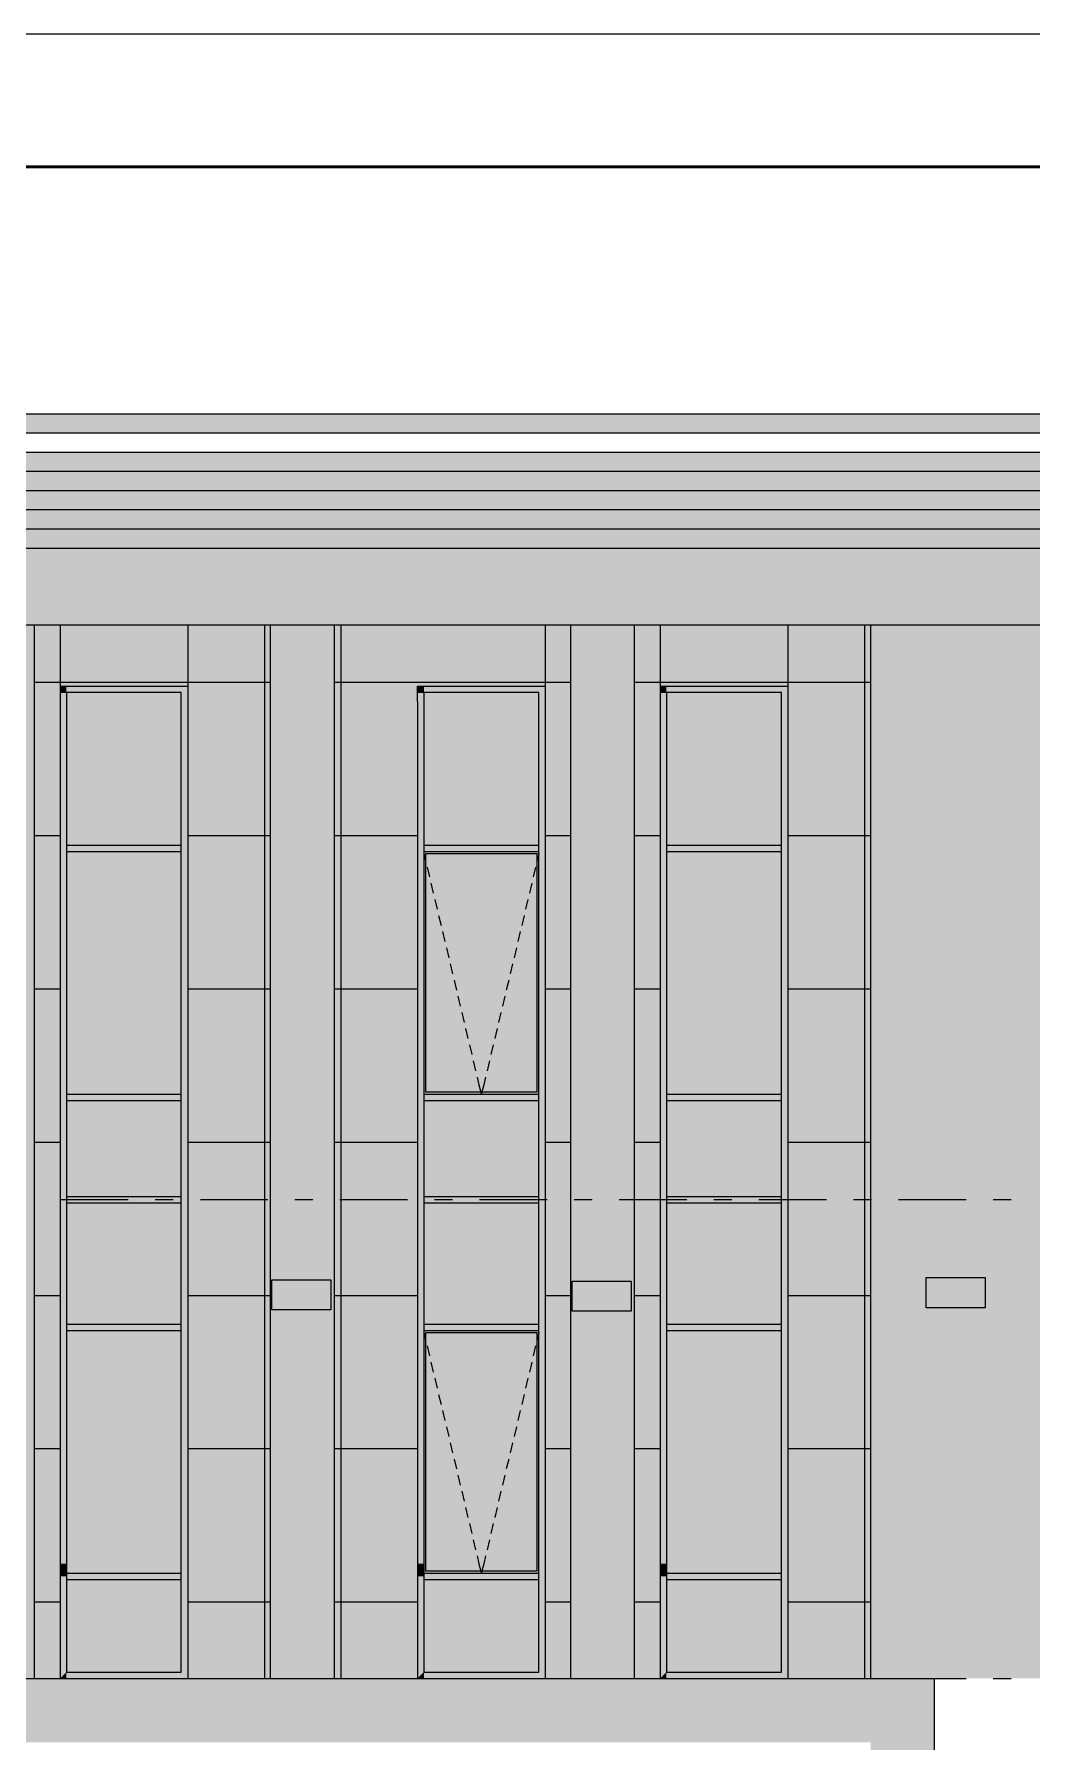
# Model space of a CAD drawing. Header units: millimetres. Extents: x 1499747 to 4230374, y -28481 to 441852.
# Drawn here: x 4120960 to 4128775, y 399932 to 413304 of the extents above; entities that cross this region are included whole.
import ezdxf
from ezdxf.enums import TextEntityAlignment as Align

# ---------------------------------------------------------------- set-up
doc = ezdxf.new("R2010")
doc.units = ezdxf.units.MM
doc.header["$MEASUREMENT"] = 0
doc.layers.add('Чертеж и Рисунок', color=7, linetype='Continuous')
doc.styles.add('СПДС', font='isocpeur.ttf', dxfattribs={"width": 0.9})

# ---------------------------------------------------------------- blocks, each defined once
blk = doc.blocks.new('*U32')
at = {"lineweight": 0}
blk.add_lwpolyline([(-415, -5), (5, -5), (5, 292), (-415, 292)], close=True, dxfattribs=at)
at = {"color": 0, "linetype": 'Continuous', "lineweight": 50}
blk.add_lwpolyline([(-395, 287), (0, 287), (0, 0), (-395, 0)], close=True, dxfattribs=at)
at = {"style": 'СПДС'}
for tag, p in [('ШИФР_ПРОЕКТА_ЛИСТ2', (-65, 7.5)), ('ЛИСТ_второй', (-5, 5))]:
    blk.add_attdef(tag, text='', height=2.5, dxfattribs=at).set_placement(p, align=Align.MIDDLE_CENTER)

msp = doc.modelspace()

# ---------------------------------------------------------------- hatches: boundary and pattern name
at = {"layer": 'Чертеж и Рисунок', "linetype": 'Continuous', "lineweight": 0, "true_color": 0x2e2e2e}
for points in [[(4103762.66783, 410328.3873), (4103762.66783, 410178.38707), (4136236.34744, 410178.38707), (4136855.44839, 410328.3873)], [(4103762.66783, 410028.38684), (4103762.66783, 409878.38661), (4134998.14555, 409878.38661), (4135562.74641, 410015.17682), (4135617.24649, 410028.38684)], [(4103762.66783, 409578.38616), (4133759.94366, 409578.38616), (4134379.0446, 409728.38638), (4103762.66783, 409728.38638)], [(4103762.66783, 409428.38593), (4103762.66783, 409278.3857), (4103762.74783, 409278.3857), (4132463.94168, 409278.3857), (4132521.74176, 409278.3857), (4133140.84271, 409428.38593)], [(4103762.74783, 409278.3857), (4103762.74783, 408678.46478), (4132462.74167, 408678.46478), (4132462.74167, 409264.08568), (4132463.94168, 409264.37568), (4132463.94168, 409278.3857)], [(4121212.72449, 408198.45405), (4121163.32441, 408198.45405), (4121163.32441, 408148.45397), (4121212.72449, 408148.45397)], [(4121163.32441, 407218.46255), (4121212.72449, 407218.46255), (4121212.72449, 408148.45397), (4121163.32441, 408148.45397)], [(4121212.72449, 408198.45405), (4121212.72449, 408148.45397), (4122112.72586, 408148.45397), (4122162.72594, 408198.45405)], [(4122162.72594, 407218.46255), (4122162.72594, 408198.45405), (4122112.72586, 408148.45397), (4122112.72586, 407218.46255)], [(4123963.42869, 408198.45405), (4123963.42869, 408148.45397), (4124012.82877, 408148.45397), (4124012.82877, 408198.45405)], [(4124012.82877, 408148.45397), (4123963.42869, 408148.45397), (4123963.42869, 407218.46255), (4124012.82877, 407218.46255)], [(4124012.82877, 408198.45405), (4124012.82877, 408148.45397), (4124912.83014, 408148.45397), (4124962.83022, 408198.45405)], [(4124962.83022, 407218.46255), (4124962.83022, 408198.45405), (4124912.83014, 408148.45397), (4124912.83014, 407218.46255)], [(4125912.43167, 408198.45405), (4125863.03159, 408198.45405), (4125863.03159, 408148.45397), (4125912.43167, 408148.45397)], [(4125863.03159, 407218.46255), (4125912.43167, 407218.46255), (4125912.43167, 408148.45397), (4125863.03159, 408148.45397)], [(4125912.43167, 408198.45405), (4125912.43167, 408148.45397), (4126812.43304, 408148.45397), (4126862.43312, 408198.45405)], [(4126862.43312, 407218.46255), (4126862.43312, 408198.45405), (4126812.43304, 408148.45397), (4126812.43304, 407218.46255)], [(4121163.32441, 406928.46211), (4121212.72449, 406928.46211), (4121212.72449, 407218.46255), (4121163.32441, 407218.46255)], [(4122162.72594, 406928.46211), (4122162.72594, 407218.46255), (4122112.72586, 407218.46255), (4122112.72586, 406928.46211)], [(4124012.82877, 407218.46255), (4123963.42869, 407218.46255), (4123963.42869, 406928.46211), (4124012.82877, 406928.46211)], [(4124962.83022, 406928.46211), (4124962.83022, 407218.46255), (4124912.83014, 407218.46255), (4124912.83014, 406928.46211)], [(4125863.03159, 406928.46211), (4125912.43167, 406928.46211), (4125912.43167, 407218.46255), (4125863.03159, 407218.46255)], [(4126862.43312, 406928.46211), (4126862.43312, 407218.46255), (4126812.43304, 407218.46255), (4126812.43304, 406928.46211)], [(4121163.32441, 406498.33145), (4121212.72449, 406498.33145), (4121212.72449, 406928.46211), (4121163.32441, 406928.46211)], [(4122112.72586, 406903.46207), (4122112.72586, 406953.46214), (4121212.72449, 406953.46214), (4121212.72449, 406903.46207)], [(4122162.72594, 404978.45913), (4122162.72594, 406928.46211), (4122112.72586, 406928.46211), (4122112.72586, 404978.45913)], [(4124012.82877, 406928.46211), (4123963.42869, 406928.46211), (4123963.42869, 406498.33145), (4124012.82877, 406498.33145)], [(4124912.83014, 406903.46207), (4124912.83014, 406953.46214), (4124012.82877, 406953.46214), (4124012.82877, 406903.46207)], [(4124962.83022, 404978.45913), (4124962.83022, 406928.46211), (4124912.83014, 406928.46211), (4124912.83014, 404978.45913)], [(4125863.03159, 406498.33145), (4125912.43167, 406498.33145), (4125912.43167, 406928.46211), (4125863.03159, 406928.46211)], [(4126812.43304, 406903.46207), (4126812.43304, 406953.46214), (4125912.43167, 406953.46214), (4125912.43167, 406903.46207)], [(4126862.43312, 404978.45913), (4126862.43312, 406928.46211), (4126812.43304, 406928.46211), (4126812.43304, 404978.45913)], [(4121163.32441, 404978.45913), (4121212.72449, 404978.45913), (4121212.72449, 406498.33145), (4121163.32441, 406498.33145)], [(4124012.82877, 406498.33145), (4123963.42869, 406498.33145), (4123963.42869, 404978.45913), (4124012.82877, 404978.45913)], [(4125863.03159, 404978.45913), (4125912.43167, 404978.45913), (4125912.43167, 406498.33145), (4125863.03159, 406498.33145)], [(4121163.32441, 404628.45859), (4121212.72449, 404628.45859), (4121212.72449, 404978.45913), (4121163.32441, 404978.45913)], [(4122112.72586, 404953.45909), (4122112.72586, 405003.45917), (4121212.72449, 405003.45917), (4121212.72449, 404953.45909)], [(4122162.72594, 404628.45859), (4122162.72594, 404978.45913), (4122112.72586, 404978.45913), (4122112.72586, 404628.45859)], [(4124012.82877, 404978.45913), (4123963.42869, 404978.45913), (4123963.42869, 404628.45859), (4124012.82877, 404628.45859)], [(4124912.83014, 404953.45909), (4124912.83014, 405003.45917), (4124012.82877, 405003.45917), (4124012.82877, 404953.45909)], [(4124962.83022, 404628.45859), (4124962.83022, 404978.45913), (4124912.83014, 404978.45913), (4124912.83014, 404628.45859)], [(4125863.03159, 404628.45859), (4125912.43167, 404628.45859), (4125912.43167, 404978.45913), (4125863.03159, 404978.45913)], [(4126812.43304, 404953.45909), (4126812.43304, 405003.45917), (4125912.43167, 405003.45917), (4125912.43167, 404953.45909)], [(4126862.43312, 404628.45859), (4126862.43312, 404978.45913), (4126812.43304, 404978.45913), (4126812.43304, 404628.45859)], [(4121163.32441, 404178.45791), (4121212.72449, 404178.45791), (4121212.72449, 404628.45859), (4121163.32441, 404628.45859)], [(4122162.72594, 404178.45791), (4122162.72594, 404628.45859), (4122112.72586, 404628.45859), (4122112.72586, 404178.45791)], [(4124012.82877, 404628.45859), (4123963.42869, 404628.45859), (4123963.42869, 404178.45791), (4124012.82877, 404178.45791)], [(4124962.83022, 404178.45791), (4124962.83022, 404628.45859), (4124912.83014, 404628.45859), (4124912.83014, 404178.45791)], [(4125863.03159, 404178.45791), (4125912.43167, 404178.45791), (4125912.43167, 404628.45859), (4125863.03159, 404628.45859)], [(4126862.43312, 404178.45791), (4126862.43312, 404628.45859), (4126812.43304, 404628.45859), (4126812.43304, 404178.45791)], [(4121163.32441, 403178.45638), (4121212.72449, 403178.45638), (4121212.72449, 404178.45791), (4121163.32441, 404178.45791)], [(4122112.72586, 404153.45787), (4122112.72586, 404203.45794), (4121212.72449, 404203.45794), (4121212.72449, 404153.45787)], [(4122162.72594, 403178.45638), (4122162.72594, 404178.45791), (4122112.72586, 404178.45791), (4122112.72586, 403178.45638)], [(4124012.82877, 404178.45791), (4123963.42869, 404178.45791), (4123963.42869, 403178.45638), (4124012.82877, 403178.45638)], [(4124912.83014, 404153.45787), (4124912.83014, 404203.45794), (4124012.82877, 404203.45794), (4124012.82877, 404153.45787)], [(4124962.83022, 403178.45638), (4124962.83022, 404178.45791), (4124912.83014, 404178.45791), (4124912.83014, 403178.45638)], [(4125863.03159, 403178.45638), (4125912.43167, 403178.45638), (4125912.43167, 404178.45791), (4125863.03159, 404178.45791)], [(4126812.43304, 404153.45787), (4126812.43304, 404203.45794), (4125912.43167, 404203.45794), (4125912.43167, 404153.45787)], [(4126862.43312, 403178.45638), (4126862.43312, 404178.45791), (4126812.43304, 404178.45791), (4126812.43304, 403178.45638)], [(4121163.32441, 402728.45569), (4121212.72449, 402728.45569), (4121212.72449, 403178.45638), (4121163.32441, 403178.45638)], [(4122112.72586, 403153.45634), (4122112.72586, 403203.45642), (4121212.72449, 403203.45642), (4121212.72449, 403153.45634)], [(4122162.72594, 402038.41464), (4122162.72594, 403178.45638), (4122112.72586, 403178.45638), (4122112.72586, 402038.41464)], [(4124012.82877, 403178.45638), (4123963.42869, 403178.45638), (4123963.42869, 402728.45569), (4124012.82877, 402728.45569)], [(4124912.83014, 403153.45634), (4124912.83014, 403203.45642), (4124012.82877, 403203.45642), (4124012.82877, 403153.45634)], [(4124962.83022, 402038.41464), (4124962.83022, 403178.45638), (4124912.83014, 403178.45638), (4124912.83014, 402038.41464)], [(4125863.03159, 402728.45569), (4125912.43167, 402728.45569), (4125912.43167, 403178.45638), (4125863.03159, 403178.45638)], [(4126812.43304, 403153.45634), (4126812.43304, 403203.45642), (4125912.43167, 403203.45642), (4125912.43167, 403153.45634)], [(4126862.43312, 402038.41464), (4126862.43312, 403178.45638), (4126812.43304, 403178.45638), (4126812.43304, 402038.41464)], [(4121163.32441, 402038.41464), (4121212.72449, 402038.41464), (4121212.72449, 402728.45569), (4121163.32441, 402728.45569)], [(4124012.82877, 402728.45569), (4123963.42869, 402728.45569), (4123963.42869, 402038.41464), (4124012.82877, 402038.41464)], [(4125863.03159, 402038.41464), (4125912.43167, 402038.41464), (4125912.43167, 402728.45569), (4125863.03159, 402728.45569)], [(4121163.32441, 401328.41355), (4121212.72449, 401328.41355), (4121212.72449, 402038.41464), (4121163.32441, 402038.41464)], [(4122162.72594, 401228.4134), (4122162.72594, 402038.41464), (4122112.72586, 402038.41464), (4122112.72586, 401228.4134)], [(4124012.82877, 402038.41464), (4123963.42869, 402038.41464), (4123963.42869, 401328.41355), (4124012.82877, 401328.41355)], [(4124962.83022, 401228.4134), (4124962.83022, 402038.41464), (4124912.83014, 402038.41464), (4124912.83014, 401228.4134)], [(4125863.03159, 401328.41355), (4125912.43167, 401328.41355), (4125912.43167, 402038.41464), (4125863.03159, 402038.41464)], [(4126862.43312, 401228.4134), (4126862.43312, 402038.41464), (4126812.43304, 402038.41464), (4126812.43304, 401228.4134)], [(4121163.32441, 401228.4134), (4121212.72449, 401228.4134), (4121212.72449, 401328.41355), (4121163.32441, 401328.41355)], [(4124012.82877, 401328.41355), (4123963.42869, 401328.41355), (4123963.42869, 401228.4134), (4124012.82877, 401228.4134)], [(4125863.03159, 401228.4134), (4125912.43167, 401228.4134), (4125912.43167, 401328.41355), (4125863.03159, 401328.41355)], [(4121163.32441, 400429.01218), (4121212.72449, 400478.41225), (4121212.72449, 401228.4134), (4121163.32441, 401228.4134)], [(4122112.72586, 401203.41336), (4122112.72586, 401253.41344), (4121212.72449, 401253.41344), (4121212.72449, 401203.41336)], [(4122162.72594, 401228.4134), (4122112.72586, 401228.4134), (4122112.72586, 400478.41225), (4122162.72594, 400428.41218)], [(4123963.42869, 400429.01218), (4124012.82877, 400478.41225), (4124012.82877, 401228.4134), (4123963.42869, 401228.4134)], [(4124912.83014, 401203.41336), (4124912.83014, 401253.41344), (4124012.82877, 401253.41344), (4124012.82877, 401203.41336)], [(4124962.83022, 401228.4134), (4124912.83014, 401228.4134), (4124912.83014, 400478.41225), (4124962.83022, 400428.41218)], [(4125863.03159, 401228.4134), (4125863.03159, 400429.01218), (4125912.43167, 400478.41225), (4125912.43167, 401228.4134)], [(4126812.43304, 401203.41336), (4126812.43304, 401253.41344), (4125912.43167, 401253.41344), (4125912.43167, 401203.41336)], [(4126862.43312, 401228.4134), (4126812.43304, 401228.4134), (4126812.43304, 400478.41225), (4126862.43312, 400428.41218)], [(4121163.32441, 400429.01218), (4121163.32441, 400428.41218), (4121212.72449, 400428.41218), (4121212.72449, 400478.41225)], [(4121212.72449, 400428.41218), (4122162.72594, 400428.41218), (4122112.72586, 400478.41225), (4121212.72449, 400478.41225)], [(4123963.42869, 400429.01218), (4123963.42869, 400428.41218), (4124012.82877, 400428.41218), (4124012.82877, 400478.41225)], [(4124012.82877, 400428.41218), (4124962.83022, 400428.41218), (4124912.83014, 400478.41225), (4124012.82877, 400478.41225)], [(4125863.03159, 400429.01218), (4125863.03159, 400428.41218), (4125912.43167, 400428.41218), (4125912.43167, 400478.41225)], [(4125912.43167, 400428.41218), (4126862.43312, 400428.41218), (4126812.43304, 400478.41225), (4125912.43167, 400478.41225)]]:
    msp.add_hatch(color=250, dxfattribs=at).paths.add_polyline_path(points)
at = {"layer": 'Чертеж и Рисунок', "linetype": 'Continuous', "lineweight": 0, "true_color": 0x606060}
for points in [[(4104112.74836, 409728.38638), (4133962.74397, 409728.38638), (4133962.74397, 409878.38661), (4104112.74836, 409878.38661)], [(4104112.74836, 409578.38616), (4104112.74836, 409428.38593), (4133140.84271, 409428.38593), (4133759.94366, 409578.38616)], [(4122162.72594, 404018.45766), (4122162.72594, 402778.45577), (4122163.32594, 402778.45577), (4122163.32594, 404018.45766)], [(4124962.83022, 402778.45577), (4124963.43022, 402778.45577), (4124963.43022, 403778.45729), (4124962.83022, 403778.45729), (4124962.83022, 403178.45638)], [(4126862.43312, 403778.45729), (4126862.43312, 403178.45638), (4126862.43312, 402778.45577), (4126863.03312, 402778.45577), (4126863.03312, 403778.45729)]]:
    msp.add_hatch(color=251, dxfattribs=at).paths.add_polyline_path(points)
at = {"layer": 'Чертеж и Рисунок', "linetype": 'Continuous', "lineweight": 0, "true_color": 0xffffff}
for points in [[(4120463.72334, 408678.46478), (4120463.72334, 400428.41218), (4120963.72411, 400428.41218), (4120963.72411, 408678.46478)], [(4120963.72411, 400428.41218), (4121163.32441, 400428.41218), (4121163.32441, 408198.45405), (4122163.32594, 408198.45405), (4122163.32594, 400428.41218), (4122812.42693, 400428.41218), (4122812.42693, 408678.46478), (4120963.72411, 408678.46478)], [(4123312.4277, 408678.46478), (4122812.42693, 408678.46478), (4122812.42693, 400428.41218), (4123312.4277, 400428.41218)], [(4123312.4277, 408678.46478), (4123312.4277, 400428.41218), (4123963.42869, 400428.41218), (4123963.42869, 408198.45405), (4124963.43022, 408198.45405), (4124963.43022, 400428.41218), (4125162.73052, 400428.41218), (4125162.73052, 408678.46478)], [(4125662.73129, 408678.46478), (4125162.73052, 408678.46478), (4125162.73052, 400428.41218), (4125662.73129, 400428.41218)], [(4125662.73129, 400428.41218), (4125863.03159, 400428.41218), (4125863.03159, 408198.45405), (4126863.03312, 408198.45405), (4126863.03312, 400428.41218), (4127512.73411, 400428.41218), (4127512.73411, 408678.46478), (4125662.73129, 408678.46478)], [(4129012.7364, 400428.41218), (4129012.7364, 408678.46478), (4127512.73411, 408678.46478), (4127512.73411, 400428.41218)], [(4127947.43478, 403331.55661), (4128409.33548, 403331.55661), (4128409.33548, 403567.27697), (4127947.43478, 403567.27697)], [(4122822.02695, 403315.33659), (4123283.92765, 403315.33659), (4123283.92765, 403551.05695), (4122822.02695, 403551.05695)], [(4125173.73054, 403303.75657), (4125635.63124, 403303.75657), (4125635.63124, 403539.46693), (4125173.73054, 403539.46693)]]:
    msp.add_hatch(color=7, dxfattribs=at).paths.add_polyline_path(points)
at = {"layer": 'Чертеж и Рисунок', "linetype": 'Continuous', "lineweight": 0, "true_color": 0x84adf9}
for points in [[(4122112.72586, 408148.45397), (4121212.72449, 408148.45397), (4121212.72449, 406953.46214), (4122112.72586, 406953.46214), (4122112.72586, 407218.46255)], [(4124012.82877, 406953.46214), (4124912.83014, 406953.46214), (4124912.83014, 407218.46255), (4124912.83014, 408148.45397), (4124012.82877, 408148.45397)], [(4126812.43304, 408148.45397), (4125912.43167, 408148.45397), (4125912.43167, 406953.46214), (4126812.43304, 406953.46214), (4126812.43304, 407218.46255)], [(4122112.72586, 406903.46207), (4121212.72449, 406903.46207), (4121212.72449, 405003.45917), (4122112.72586, 405003.45917)], [(4126812.43304, 406903.46207), (4125912.43167, 406903.46207), (4125912.43167, 405003.45917), (4126812.43304, 405003.45917)], [(4124027.82879, 405018.45919), (4124897.83012, 405018.45919), (4124897.83012, 406888.46205), (4124027.82879, 406888.46205)], [(4121212.72449, 404953.45909), (4121212.72449, 404628.45859), (4122112.72586, 404628.45859), (4122112.72586, 404953.45909)], [(4124912.83014, 404953.45909), (4124012.82877, 404953.45909), (4124012.82877, 404638.45861), (4124012.82877, 404628.45859), (4124912.83014, 404628.45859)], [(4125912.43167, 404953.45909), (4125912.43167, 404628.45859), (4126812.43304, 404628.45859), (4126812.43304, 404953.45909)], [(4122112.72586, 404628.45859), (4121212.72449, 404628.45859), (4121212.72449, 404203.45794), (4122112.72586, 404203.45794)], [(4124012.82877, 404618.45858), (4124012.82877, 404203.45794), (4124912.83014, 404203.45794), (4124912.83014, 404628.45859), (4124012.82877, 404628.45859)], [(4126812.43304, 404628.45859), (4125912.43167, 404628.45859), (4125912.43167, 404203.45794), (4126812.43304, 404203.45794)], [(4122112.72586, 404153.45787), (4121212.72449, 404153.45787), (4121212.72449, 403203.45642), (4122112.72586, 403203.45642)], [(4124012.82877, 404153.45787), (4124012.82877, 403203.45642), (4124912.83014, 403203.45642), (4124912.83014, 404153.45787)], [(4126812.43304, 404153.45787), (4125912.43167, 404153.45787), (4125912.43167, 403203.45642), (4126812.43304, 403203.45642)], [(4122112.72586, 403153.45634), (4121212.72449, 403153.45634), (4121212.72449, 401253.41344), (4122112.72586, 401253.41344), (4122112.72586, 402038.41464)], [(4124027.82879, 401268.41346), (4124897.83012, 401268.41346), (4124897.83012, 403138.45632), (4124027.82879, 403138.45632)], [(4126812.43304, 403153.45634), (4125912.43167, 403153.45634), (4125912.43167, 401253.41344), (4126812.43304, 401253.41344), (4126812.43304, 402038.41464)], [(4121212.72449, 401203.41336), (4121212.72449, 400478.41225), (4122112.72586, 400478.41225), (4122112.72586, 401203.41336)], [(4124012.82877, 401203.41336), (4124012.82877, 400478.41225), (4124912.83014, 400478.41225), (4124912.83014, 401203.41336)], [(4125912.43167, 400478.41225), (4126812.43304, 400478.41225), (4126812.43304, 401203.41336), (4125912.43167, 401203.41336)]]:
    msp.add_hatch(color=161, dxfattribs=at).paths.add_polyline_path(points)
at = {"layer": 'Чертеж и Рисунок', "linetype": 'Continuous', "lineweight": 0, "true_color": 0xf7fdff}
for points in [[(4124027.82879, 406888.46205), (4124012.82877, 406903.46207), (4124012.82877, 405003.45917), (4124027.82879, 405018.45919)], [(4124912.83014, 406903.46207), (4124012.82877, 406903.46207), (4124027.82879, 406888.46205), (4124897.83012, 406888.46205)], [(4124897.83012, 405018.45919), (4124912.83014, 405003.45917), (4124912.83014, 406903.46207), (4124897.83012, 406888.46205)], [(4124012.82877, 405003.45917), (4124912.83014, 405003.45917), (4124897.83012, 405018.45919), (4124027.82879, 405018.45919)], [(4124027.82879, 403138.45632), (4124012.82877, 403153.45634), (4124012.82877, 401253.41344), (4124027.82879, 401268.41346)], [(4124012.82877, 403153.45634), (4124027.82879, 403138.45632), (4124897.83012, 403138.45632), (4124912.83014, 403153.45634)], [(4124897.83012, 403138.45632), (4124897.83012, 401268.41346), (4124912.83014, 401253.41344), (4124912.83014, 402038.41464), (4124912.83014, 403153.45634)], [(4124012.82877, 401253.41344), (4124912.83014, 401253.41344), (4124897.83012, 401268.41346), (4124027.82879, 401268.41346)]]:
    msp.add_hatch(color=7, dxfattribs=at).paths.add_polyline_path(points)
at = {"layer": 'Чертеж и Рисунок', "linetype": 'Continuous', "lineweight": 0, "true_color": 0x7f7f7f}
for points in [[(4122162.72594, 404178.45791), (4122162.72594, 404018.45766), (4122163.32594, 404018.45766), (4122163.32594, 404178.45791)], [(4124963.43022, 404178.45791), (4124962.83022, 404178.45791), (4124962.83022, 404018.45766), (4124963.43022, 404018.45766)], [(4126862.43312, 404178.45791), (4126862.43312, 404018.45766), (4126863.03312, 404018.45766), (4126863.03312, 404178.45791)], [(4124963.43022, 404018.45766), (4124962.83022, 404018.45766), (4124962.83022, 403778.45729), (4124963.43022, 403778.45729)], [(4126863.03312, 404018.45766), (4126862.43312, 404018.45766), (4126862.43312, 403778.45729), (4126863.03312, 403778.45729)]]:
    msp.add_hatch(color=8, dxfattribs=at).paths.add_polyline_path(points)
at = {"layer": 'Чертеж и Рисунок', "linetype": 'Continuous', "lineweight": 0, "true_color": 0xbc9a89}
for points in [[(4104262.66859, 399928.41141), (4127512.73411, 399928.41141), (4127512.73411, 400428.41218), (4104262.66859, 400428.41218)], [(4128012.73488, 373528.37108), (4128012.73488, 400428.41218), (4127512.73411, 400428.41218), (4127512.73411, 373528.37108)]]:
    msp.add_hatch(color=33, dxfattribs=at).paths.add_polyline_path(points)

# ---------------------------------------------------------------- linework, layer by layer
at = {"layer": 'Чертеж и Рисунок', "color": 7, "linetype": 'Continuous', "lineweight": 5}
for points in [[(4136855.44839, 410328.3873), (4103762.66783, 410328.3873)], [(4136236.34744, 410178.38707), (4103762.66783, 410178.38707)], [(4135617.24649, 410028.38684), (4103762.66783, 410028.38684)], [(4134998.14555, 409878.38661), (4103762.66783, 409878.38661)], [(4134379.0446, 409728.38638), (4103762.66783, 409728.38638)], [(4133759.94366, 409578.38616), (4103762.66783, 409578.38616)], [(4133140.84271, 409428.38593), (4103762.66783, 409428.38593)], [(4103762.74783, 409278.3857), (4132463.94168, 409278.3857)], [(4103762.74783, 408678.46478), (4132462.74167, 408678.46478)], [(4120963.62411, 400428.41218), (4120963.62411, 408678.46478)], [(4122812.42693, 400428.41218), (4122812.42693, 408678.46478)], [(4123312.4277, 400428.41218), (4123312.4277, 408678.46478)], [(4125162.73052, 400428.41218), (4125162.73052, 408678.46478)], [(4125662.73129, 400428.41218), (4125662.73129, 408678.46478)], [(4127512.73411, 400428.41218), (4127512.73411, 408678.46478)], [(4121163.32441, 408198.45405), (4122163.32594, 408198.45405)], [(4121212.72449, 408148.45397), (4121163.32441, 408148.45397)], [(4122112.72586, 408148.45397), (4121212.72449, 408148.45397)], [(4121212.72449, 408148.45397), (4121212.72449, 407218.46255)], [(4122112.72586, 407218.46255), (4122112.72586, 408148.45397)], [(4122163.32594, 408198.45405), (4122163.32594, 400428.41218)], [(4123963.42869, 408077.43386), (4123963.42869, 408198.45405)], [(4123963.42869, 408198.45405), (4124963.43022, 408198.45405)], [(4124012.82877, 408148.45397), (4123963.42869, 408148.45397)], [(4124912.83014, 408148.45397), (4124012.82877, 408148.45397)], [(4124012.82877, 408148.45397), (4124012.82877, 407218.46255)], [(4124912.83014, 407218.46255), (4124912.83014, 408148.45397)], [(4124963.43022, 408198.45405), (4124963.43022, 400428.41218)], [(4125863.03159, 408198.45405), (4126863.03312, 408198.45405)], [(4125912.43167, 408148.45397), (4125863.03159, 408148.45397)], [(4126812.43304, 408148.45397), (4125912.43167, 408148.45397)], [(4125912.43167, 408148.45397), (4125912.43167, 407218.46255)], [(4126812.43304, 407218.46255), (4126812.43304, 408148.45397)], [(4126863.03312, 408198.45405), (4126863.03312, 400428.41218)], [(4121212.72449, 407218.46255), (4121212.72449, 406928.46211)], [(4122112.72586, 406953.46214), (4122112.72586, 407218.46255)], [(4124012.82877, 407218.46255), (4124012.82877, 406928.46211)], [(4124912.83014, 406953.46214), (4124912.83014, 407218.46255)], [(4125912.43167, 407218.46255), (4125912.43167, 406928.46211)], [(4126812.43304, 406953.46214), (4126812.43304, 407218.46255)], [(4121212.72449, 406953.46214), (4122112.72586, 406953.46214)], [(4121212.72449, 406928.46211), (4121212.72449, 406498.33145)], [(4121212.72449, 406903.46207), (4122112.72586, 406903.46207)], [(4122112.72586, 406928.46211), (4122112.72586, 406953.46214)], [(4122112.72586, 406903.46207), (4122112.72586, 406928.46211)], [(4122112.72586, 405003.45917), (4122112.72586, 406903.46207)], [(4124012.82877, 406953.46214), (4124912.83014, 406953.46214)], [(4124012.82877, 406928.46211), (4124012.82877, 406498.33145)], [(4124012.82877, 406903.46207), (4124912.83014, 406903.46207)], [(4124912.83014, 406928.46211), (4124912.83014, 406953.46214)], [(4124912.83014, 406903.46207), (4124912.83014, 406928.46211)], [(4124912.83014, 405003.45917), (4124912.83014, 406903.46207)], [(4125912.43167, 406953.46214), (4126812.43304, 406953.46214)], [(4125912.43167, 406928.46211), (4125912.43167, 406498.33145)], [(4125912.43167, 406903.46207), (4126812.43304, 406903.46207)], [(4126812.43304, 406928.46211), (4126812.43304, 406953.46214)], [(4126812.43304, 406903.46207), (4126812.43304, 406928.46211)], [(4126812.43304, 405003.45917), (4126812.43304, 406903.46207)], [(4124027.82879, 406888.46205), (4124897.83012, 406888.46205)], [(4124027.82879, 405018.45919), (4124027.82879, 406888.46205)], [(4124897.83012, 406888.46205), (4124897.83012, 405018.45919)], [(4121212.72449, 406498.33145), (4121212.72449, 404978.45913)], [(4124012.82877, 406498.33145), (4124012.82877, 404978.45913)], [(4125912.43167, 406498.33145), (4125912.43167, 404978.45913)], [(4121212.72449, 405003.45917), (4122112.72586, 405003.45917)], [(4121212.72449, 404978.45913), (4121212.72449, 404628.45859)], [(4121212.72449, 404953.45909), (4122112.72586, 404953.45909)], [(4122112.72586, 404978.45913), (4122112.72586, 405003.45917)], [(4122112.72586, 404953.45909), (4122112.72586, 404978.45913)], [(4122112.72586, 404628.45859), (4122112.72586, 404953.45909)], [(4124012.82877, 405003.45917), (4124912.83014, 405003.45917)], [(4124012.82877, 404978.45913), (4124012.82877, 404628.45859)], [(4124012.82877, 404953.45909), (4124912.83014, 404953.45909)], [(4124897.83012, 405018.45919), (4124027.82879, 405018.45919)], [(4124912.83014, 404978.45913), (4124912.83014, 405003.45917)], [(4124912.83014, 404953.45909), (4124912.83014, 404978.45913)], [(4124912.83014, 404628.45859), (4124912.83014, 404953.45909)], [(4125912.43167, 405003.45917), (4126812.43304, 405003.45917)], [(4125912.43167, 404978.45913), (4125912.43167, 404628.45859)], [(4125912.43167, 404953.45909), (4126812.43304, 404953.45909)], [(4126812.43304, 404978.45913), (4126812.43304, 405003.45917)], [(4126812.43304, 404953.45909), (4126812.43304, 404978.45913)], [(4126812.43304, 404628.45859), (4126812.43304, 404953.45909)], [(4121212.72449, 404628.45859), (4121212.72449, 404178.45791)], [(4122112.72586, 404203.45794), (4122112.72586, 404628.45859)], [(4124012.82877, 404628.45859), (4124012.82877, 404178.45791)], [(4124912.83014, 404203.45794), (4124912.83014, 404628.45859)], [(4125912.43167, 404628.45859), (4125912.43167, 404178.45791)], [(4126812.43304, 404203.45794), (4126812.43304, 404628.45859)], [(4121212.72449, 404203.45794), (4122112.72586, 404203.45794)], [(4121212.72449, 404178.45791), (4121212.72449, 403178.45638)], [(4121212.72449, 404153.45787), (4122112.72586, 404153.45787)], [(4122112.72586, 404178.45791), (4122112.72586, 404203.45794)], [(4122112.72586, 404153.45787), (4122112.72586, 404178.45791)], [(4122112.72586, 403203.45642), (4122112.72586, 404153.45787)], [(4122162.72594, 404178.45791), (4122163.32594, 404178.45791)], [(4124012.82877, 404203.45794), (4124912.83014, 404203.45794)], [(4124012.82877, 404178.45791), (4124012.82877, 403178.45638)], [(4124012.82877, 404153.45787), (4124912.83014, 404153.45787)], [(4124912.83014, 404178.45791), (4124912.83014, 404203.45794)], [(4124912.83014, 404153.45787), (4124912.83014, 404178.45791)], [(4124912.83014, 403203.45642), (4124912.83014, 404153.45787)], [(4124962.83022, 404178.45791), (4124963.43022, 404178.45791)], [(4125912.43167, 404203.45794), (4126812.43304, 404203.45794)], [(4125912.43167, 404178.45791), (4125912.43167, 403178.45638)], [(4125912.43167, 404153.45787), (4126812.43304, 404153.45787)], [(4126812.43304, 404178.45791), (4126812.43304, 404203.45794)], [(4126812.43304, 404153.45787), (4126812.43304, 404178.45791)], [(4126812.43304, 403203.45642), (4126812.43304, 404153.45787)], [(4126862.43312, 404178.45791), (4126863.03312, 404178.45791)], [(4122162.72594, 404018.45766), (4122163.32594, 404018.45766)], [(4127947.43478, 403331.55661), (4127947.43478, 403567.27697)], [(4127947.43478, 403567.27697), (4128409.33548, 403567.27697)], [(4128409.33548, 403567.27697), (4128409.33548, 403331.55661)], [(4122822.02695, 403315.33659), (4122822.02695, 403551.05695)], [(4122822.02695, 403551.05695), (4123283.92765, 403551.05695)], [(4123283.92765, 403551.05695), (4123283.92765, 403315.33659)], [(4125173.73054, 403303.75657), (4125173.73054, 403539.46693)], [(4125173.73054, 403539.46693), (4125635.63124, 403539.46693)], [(4125635.63124, 403539.46693), (4125635.63124, 403303.75657)], [(4123283.92765, 403315.33659), (4122822.02695, 403315.33659)], [(4125635.63124, 403303.75657), (4125173.73054, 403303.75657)], [(4128409.33548, 403331.55661), (4127947.43478, 403331.55661)], [(4121212.72449, 403203.45642), (4122112.72586, 403203.45642)], [(4121212.72449, 403178.45638), (4121212.72449, 402728.45569)], [(4122112.72586, 403178.45638), (4122112.72586, 403203.45642)], [(4122112.72586, 403153.45634), (4122112.72586, 403178.45638)], [(4124012.82877, 403203.45642), (4124912.83014, 403203.45642)], [(4124012.82877, 403178.45638), (4124012.82877, 402728.45569)], [(4124912.83014, 403178.45638), (4124912.83014, 403203.45642)], [(4124912.83014, 403153.45634), (4124912.83014, 403178.45638)], [(4125912.43167, 403203.45642), (4126812.43304, 403203.45642)], [(4125912.43167, 403178.45638), (4125912.43167, 402728.45569)], [(4126812.43304, 403178.45638), (4126812.43304, 403203.45642)], [(4126812.43304, 403153.45634), (4126812.43304, 403178.45638)], [(4121212.72449, 403153.45634), (4122112.72586, 403153.45634)], [(4122112.72586, 402038.41464), (4122112.72586, 403153.45634)], [(4124012.82877, 403153.45634), (4124912.83014, 403153.45634)], [(4124027.82879, 403138.45632), (4124897.83012, 403138.45632)], [(4124027.82879, 401268.41346), (4124027.82879, 403138.45632)], [(4124897.83012, 403138.45632), (4124897.83012, 401268.41346)], [(4124912.83014, 402038.41464), (4124912.83014, 403153.45634)], [(4125912.43167, 403153.45634), (4126812.43304, 403153.45634)], [(4126812.43304, 402038.41464), (4126812.43304, 403153.45634)], [(4121212.72449, 402728.45569), (4121212.72449, 402038.41464)], [(4124012.82877, 402728.45569), (4124012.82877, 402038.41464)], [(4125912.43167, 402728.45569), (4125912.43167, 402038.41464)], [(4121212.72449, 402038.41464), (4121212.72449, 401328.41355)], [(4122112.72586, 401253.41344), (4122112.72586, 402038.41464)], [(4124012.82877, 402038.41464), (4124012.82877, 401328.41355)], [(4124912.83014, 401253.41344), (4124912.83014, 402038.41464)], [(4125912.43167, 402038.41464), (4125912.43167, 401328.41355)], [(4126812.43304, 401253.41344), (4126812.43304, 402038.41464)], [(4121212.72449, 401328.41355), (4121212.72449, 401228.4134)], [(4124012.82877, 401328.41355), (4124012.82877, 401228.4134)], [(4125912.43167, 401328.41355), (4125912.43167, 401228.4134)], [(4121212.72449, 401253.41344), (4122112.72586, 401253.41344)], [(4121212.72449, 401228.4134), (4121212.72449, 400478.41225)], [(4121212.72449, 401203.41336), (4122112.72586, 401203.41336)], [(4122112.72586, 401228.4134), (4122112.72586, 401253.41344)], [(4122112.72586, 400478.41225), (4122112.72586, 401228.4134)], [(4124012.82877, 401253.41344), (4124912.83014, 401253.41344)], [(4124012.82877, 401228.4134), (4124012.82877, 400478.41225)], [(4124012.82877, 401203.41336), (4124912.83014, 401203.41336)], [(4124897.83012, 401268.41346), (4124027.82879, 401268.41346)], [(4124912.83014, 401228.4134), (4124912.83014, 401253.41344)], [(4124912.83014, 400478.41225), (4124912.83014, 401228.4134)], [(4125912.43167, 401253.41344), (4126812.43304, 401253.41344)], [(4125912.43167, 401228.4134), (4125912.43167, 400478.41225)], [(4125912.43167, 401203.41336), (4126812.43304, 401203.41336)], [(4126812.43304, 401228.4134), (4126812.43304, 401253.41344)], [(4126812.43304, 401203.41336), (4126812.43304, 401228.4134)], [(4126812.43304, 400478.41225), (4126812.43304, 401203.41336)], [(4120463.62334, 400428.41218), (4120963.62411, 400428.41218)], [(4120963.62411, 400428.41218), (4122812.42693, 400428.41218)], [(4121212.72449, 400478.41225), (4122112.72586, 400478.41225)], [(4122812.42693, 400428.41218), (4123312.4277, 400428.41218)], [(4123312.4277, 400428.41218), (4125162.73052, 400428.41218)], [(4124012.82877, 400478.41225), (4124912.83014, 400478.41225)], [(4125162.73052, 400428.41218), (4125662.73129, 400428.41218)], [(4125662.73129, 400428.41218), (4127512.73411, 400428.41218)], [(4125912.43167, 400478.41225), (4126812.43304, 400478.41225)], [(4127512.73411, 400428.41218), (4128012.73488, 400428.41218)], [(4127512.73411, 400428.41218), (4128012.73488, 400428.41218)], [(4128012.73488, 373528.37108), (4128012.73488, 400428.41218)]]:
    msp.add_lwpolyline(points, dxfattribs=at)
at = {"layer": 'Чертеж и Рисунок', "color": 253, "linetype": 'Continuous', "lineweight": 5, "true_color": 0xaaaaaa}
for points in [[(4121163.32441, 408677.82478), (4121163.32441, 408198.45405)], [(4122162.72594, 408677.99478), (4122162.72594, 408198.47405)], [(4122763.32686, 408678.09478), (4122763.32686, 400428.41218)], [(4123363.42777, 408678.19478), (4123363.42777, 400428.41218)], [(4124962.83022, 408678.46478), (4124962.83022, 408198.47405)], [(4125863.03159, 408678.46478), (4125863.03159, 408198.45405)], [(4126862.43312, 408678.46478), (4126862.43312, 408198.47405)], [(4127463.03404, 408678.46478), (4127463.03404, 400428.41218)], [(4122812.42693, 408228.06409), (4120963.62411, 408228.08409)], [(4121163.32441, 408198.45405), (4121163.32441, 400428.41218)], [(4122162.72594, 408198.47405), (4122162.72594, 400428.41218)], [(4125162.73052, 408228.04409), (4123312.4277, 408228.06409)], [(4124962.83022, 408198.47405), (4124962.83022, 400428.41218)], [(4127512.73411, 408228.02409), (4125662.73129, 408228.04409)], [(4125863.03159, 408198.45405), (4125863.03159, 400428.41218)], [(4126862.43312, 408198.47405), (4126862.43312, 400428.41218)], [(4123963.42869, 408077.43386), (4123963.42869, 400428.41218)], [(4120963.62411, 407028.23226), (4121161.92441, 407028.23226)], [(4122162.42594, 407028.23226), (4122163.32594, 407028.23226)], [(4122163.32594, 407028.23226), (4122812.42693, 407028.23226)], [(4123312.4277, 407028.23226), (4123962.82869, 407028.23226)], [(4124962.83022, 407028.23226), (4124963.43022, 407028.23226)], [(4124963.43022, 407028.23226), (4125162.73052, 407028.23226)], [(4125662.73129, 407028.23226), (4125862.53159, 407028.23226)], [(4126862.43312, 407028.23226), (4126863.03312, 407028.23226)], [(4126863.03312, 407028.23226), (4127512.73411, 407028.23226)], [(4120963.62411, 405828.23043), (4121161.92441, 405828.23043)], [(4122162.42594, 405828.23043), (4122163.32594, 405828.23043)], [(4122163.32594, 405828.23043), (4122812.42693, 405828.23043)], [(4123312.4277, 405828.23043), (4123962.82869, 405828.23043)], [(4124962.83022, 405828.23043), (4124963.43022, 405828.23043)], [(4124963.43022, 405828.23043), (4125162.73052, 405828.23043)], [(4125662.73129, 405828.23043), (4125862.53159, 405828.23043)], [(4126862.43312, 405828.23043), (4126863.03312, 405828.23043)], [(4126863.03312, 405828.23043), (4127512.73411, 405828.23043)], [(4120963.62411, 404628.22859), (4121161.92441, 404628.22859)], [(4122162.42594, 404628.22859), (4122163.32594, 404628.22859)], [(4122163.32594, 404628.22859), (4122812.42693, 404628.22859)], [(4123312.4277, 404628.22859), (4123962.82869, 404628.22859)], [(4124962.83022, 404628.22859), (4124963.43022, 404628.22859)], [(4124963.43022, 404628.22859), (4125162.73052, 404628.22859)], [(4125662.73129, 404628.22859), (4125862.53159, 404628.22859)], [(4126862.43312, 404628.22859), (4126863.03312, 404628.22859)], [(4126863.03312, 404628.22859), (4127512.73411, 404628.22859)], [(4120963.62411, 403428.22676), (4121161.92441, 403428.22676)], [(4122162.42594, 403428.22676), (4122163.32594, 403428.22676)], [(4122163.32594, 403428.22676), (4122812.42693, 403428.22676)], [(4123312.4277, 403428.22676), (4123962.82869, 403428.22676)], [(4124962.83022, 403428.22676), (4124963.43022, 403428.22676)], [(4124963.43022, 403428.22676), (4125162.73052, 403428.22676)], [(4125662.73129, 403428.22676), (4125862.53159, 403428.22676)], [(4126862.43312, 403428.22676), (4126863.03312, 403428.22676)], [(4126863.03312, 403428.22676), (4127512.73411, 403428.22676)], [(4120963.62411, 402228.21493), (4121161.92441, 402228.21493)], [(4122162.42594, 402228.21493), (4122163.32594, 402228.21493)], [(4122163.32594, 402228.21493), (4122812.42693, 402228.21493)], [(4123312.4277, 402228.21493), (4123962.82869, 402228.21493)], [(4124962.83022, 402228.21493), (4124963.43022, 402228.21493)], [(4124963.43022, 402228.21493), (4125162.73052, 402228.21493)], [(4125662.73129, 402228.21493), (4125862.53159, 402228.21493)], [(4126862.43312, 402228.21493), (4126863.03312, 402228.21493)], [(4126863.03312, 402228.21493), (4127512.73411, 402228.21493)], [(4120963.62411, 401028.21309), (4121161.92441, 401028.21309)], [(4122162.42594, 401028.21309), (4122163.32594, 401028.21309)], [(4122163.32594, 401028.21309), (4122812.42693, 401028.21309)], [(4123312.4277, 401028.21309), (4123962.82869, 401028.21309)], [(4124962.83022, 401028.21309), (4124963.43022, 401028.21309)], [(4124963.43022, 401028.21309), (4125162.73052, 401028.21309)], [(4125662.73129, 401028.21309), (4125862.53159, 401028.21309)], [(4126862.43312, 401028.21309), (4126863.03312, 401028.21309)], [(4126863.03312, 401028.21309), (4127512.73411, 401028.21309)]]:
    msp.add_lwpolyline(points, dxfattribs=at)
at = {"layer": 'Чертеж и Рисунок', "color": 1, "linetype": 'Continuous', "lineweight": 0}
for points in [[(4121168.22442, 408678.46478), (4121697.42523, 408678.46478)], [(4121909.02555, 408678.46478), (4122050.12577, 408678.46478)], [(4122261.82609, 408678.46478), (4122791.0269, 408678.46478)], [(4123002.62722, 408678.46478), (4123143.72744, 408678.46478)], [(4123355.42776, 408678.46478), (4123884.62857, 408678.46478)], [(4124096.22889, 408678.46478), (4124237.42911, 408678.46478)], [(4124449.02943, 408678.46478), (4124978.23024, 408678.46478)], [(4125189.93056, 408678.46478), (4125331.03078, 408678.46478)], [(4125542.6311, 408678.46478), (4126071.83191, 408678.46478)], [(4126283.53223, 408678.46478), (4126424.63245, 408678.46478)], [(4126636.23277, 408678.46478), (4127165.43358, 408678.46478)], [(4127377.13391, 408678.46478), (4127518.23412, 408678.46478)], [(4127729.93444, 408678.46478), (4128259.03525, 408678.46478)], [(4128470.73558, 408678.46478), (4128611.83579, 408678.46478)], [(4121168.22442, 404178.45791), (4121697.42523, 404178.45791)], [(4121909.02555, 404178.45791), (4122050.12577, 404178.45791)], [(4122261.82609, 404178.45791), (4122791.0269, 404178.45791)], [(4123002.62722, 404178.45791), (4123143.72744, 404178.45791)], [(4123355.42776, 404178.45791), (4123884.62857, 404178.45791)], [(4124096.22889, 404178.45791), (4124237.42911, 404178.45791)], [(4124449.02943, 404178.45791), (4124978.23024, 404178.45791)], [(4125189.93056, 404178.45791), (4125331.03078, 404178.45791)], [(4125542.6311, 404178.45791), (4126071.83191, 404178.45791)], [(4126283.53223, 404178.45791), (4126424.63245, 404178.45791)], [(4126636.23277, 404178.45791), (4127165.43358, 404178.45791)], [(4127377.13391, 404178.45791), (4127518.23412, 404178.45791)], [(4127729.93444, 404178.45791), (4128259.03525, 404178.45791)], [(4128470.73558, 404178.45791), (4128611.83579, 404178.45791)], [(4121168.22442, 400428.41218), (4121697.42523, 400428.41218)], [(4121909.02555, 400428.41218), (4122050.12577, 400428.41218)], [(4122261.82609, 400428.41218), (4122791.0269, 400428.41218)], [(4123002.62722, 400428.41218), (4123143.72744, 400428.41218)], [(4123355.42776, 400428.41218), (4123884.62857, 400428.41218)], [(4124096.22889, 400428.41218), (4124237.42911, 400428.41218)], [(4124449.02943, 400428.41218), (4124978.23024, 400428.41218)], [(4125189.93056, 400428.41218), (4125331.03078, 400428.41218)], [(4125542.6311, 400428.41218), (4126071.83191, 400428.41218)], [(4126283.53223, 400428.41218), (4126424.63245, 400428.41218)], [(4126636.23277, 400428.41218), (4127165.43358, 400428.41218)], [(4127377.13391, 400428.41218), (4127518.23412, 400428.41218)], [(4127729.93444, 400428.41218), (4128259.03525, 400428.41218)], [(4128470.73558, 400428.41218), (4128611.83579, 400428.41218)]]:
    msp.add_lwpolyline(points, dxfattribs=at)
at = {"layer": 'Чертеж и Рисунок', "color": 23, "linetype": 'Continuous', "lineweight": 5, "true_color": 0xbf8080}
for points in [[(4124012.82877, 406887.47204), (4124026.32879, 406830.64196)], [(4124037.9288, 406782.00188), (4124056.42883, 406704.18176)], [(4124887.6301, 406782.00188), (4124869.13007, 406704.18176)], [(4124912.83014, 406887.47204), (4124899.23012, 406830.64196)], [(4124068.02885, 406655.54169), (4124086.52888, 406577.72157)], [(4124857.53006, 406655.54169), (4124839.03003, 406577.72157)], [(4124098.1289, 406529.0815), (4124116.72892, 406451.26138)], [(4124827.43001, 406529.0815), (4124808.82998, 406451.26138)], [(4124128.32894, 406402.6213), (4124146.82897, 406324.79118)], [(4124797.32996, 406402.6213), (4124778.72994, 406324.79118)], [(4124158.42899, 406276.16111), (4124176.92902, 406198.33099)], [(4124767.12992, 406276.16111), (4124748.62989, 406198.33099)], [(4124188.52903, 406149.69092), (4124207.02906, 406071.8708)], [(4124737.02987, 406149.69092), (4124718.52984, 406071.8708)], [(4124218.62908, 406023.23072), (4124237.22911, 405945.4106)], [(4124706.92983, 406023.23072), (4124688.3298, 405945.4106)], [(4124248.82913, 405896.77053), (4124267.32915, 405818.95041)], [(4124676.82978, 405896.77053), (4124658.22975, 405818.95041)], [(4124278.92917, 405770.31034), (4124297.4292, 405692.49022)], [(4124646.62973, 405770.31034), (4124628.12971, 405692.49022)], [(4124309.02922, 405643.85014), (4124327.52925, 405566.03003)], [(4124616.52969, 405643.85014), (4124598.02966, 405566.03003)], [(4124339.12926, 405517.38995), (4124357.72929, 405439.56983)], [(4124586.42964, 405517.38995), (4124567.82961, 405439.56983)], [(4124369.32931, 405390.92976), (4124387.82934, 405313.09964)], [(4124556.2296, 405390.92976), (4124537.72957, 405313.09964)], [(4124399.42936, 405264.46956), (4124417.92938, 405186.63945)], [(4124526.12955, 405264.46956), (4124507.62952, 405186.63945)], [(4124429.5294, 405137.99937), (4124444.22942, 405076.27928)], [(4124444.22942, 405076.27928), (4124458.02945, 405018.45919)], [(4124481.32948, 405076.27928), (4124467.52946, 405018.45919)], [(4124496.0295, 405137.99937), (4124481.32948, 405076.27928)], [(4124458.02945, 405018.45919), (4124461.62945, 405003.45917)], [(4124467.52946, 405018.45919), (4124463.92945, 405003.45917)], [(4124012.82877, 403137.46631), (4124026.32879, 403080.63623)], [(4124037.9288, 403031.99615), (4124056.42883, 402954.17603)], [(4124887.6301, 403031.99615), (4124869.13007, 402954.17603)], [(4124912.83014, 403137.46631), (4124899.23012, 403080.63623)], [(4124068.02885, 402905.53596), (4124086.52888, 402827.71584)], [(4124857.53006, 402905.53596), (4124839.03003, 402827.71584)], [(4124098.1289, 402779.07577), (4124116.72892, 402701.25565)], [(4124827.43001, 402779.07577), (4124808.82998, 402701.25565)], [(4124128.32894, 402652.61557), (4124146.82897, 402574.79546)], [(4124797.32996, 402652.61557), (4124778.72994, 402574.79546)], [(4124158.42899, 402526.15538), (4124176.92902, 402448.31526)], [(4124767.12992, 402526.15538), (4124748.62989, 402448.31526)], [(4124188.52903, 402399.71519), (4124207.02906, 402321.91507)], [(4124737.02987, 402399.71519), (4124718.52984, 402321.91507)], [(4124218.62908, 402273.21499), (4124237.22911, 402195.41488)], [(4124706.92983, 402273.21499), (4124688.3298, 402195.41488)], [(4124248.82913, 402146.8148), (4124267.32915, 402068.91468)], [(4124676.82978, 402146.8148), (4124658.22975, 402068.91468)], [(4124278.92917, 402020.31461), (4124297.4292, 401942.51449)], [(4124646.62973, 402020.31461), (4124628.12971, 401942.51449)], [(4124309.02922, 401893.81441), (4124327.62925, 401816.0143)], [(4124616.52969, 401893.81441), (4124598.02966, 401816.0143)], [(4124339.12926, 401767.41422), (4124357.72929, 401689.5141)], [(4124586.42964, 401767.41422), (4124567.82961, 401689.5141)], [(4124369.32931, 401640.91403), (4124387.82934, 401563.11391)], [(4124556.2296, 401640.91403), (4124537.72957, 401563.11391)], [(4124399.42936, 401514.41384), (4124417.92938, 401436.61372)], [(4124526.12955, 401514.41384), (4124507.62952, 401436.61372)], [(4124429.5294, 401388.01364), (4124444.22942, 401326.31355)], [(4124444.22942, 401326.31355), (4124458.02945, 401268.41346)], [(4124481.32948, 401326.31355), (4124467.52946, 401268.41346)], [(4124496.0295, 401388.01364), (4124481.32948, 401326.31355)], [(4124458.02945, 401268.41346), (4124461.62945, 401253.41344)], [(4124467.52946, 401268.41346), (4124463.92945, 401253.41344)]]:
    msp.add_lwpolyline(points, dxfattribs=at)
at = {"layer": 'Чертеж и Рисунок', "color": 134, "linetype": 'Continuous', "lineweight": 15}
for points in [[(4124962.83022, 404018.45766), (4124963.43022, 404018.45766)], [(4126862.43312, 404018.45766), (4126863.03312, 404018.45766)], [(4124962.83022, 403778.45729), (4124963.43022, 403778.45729)], [(4126862.43312, 403778.45729), (4126863.03312, 403778.45729)]]:
    msp.add_lwpolyline(points, dxfattribs=at)
at = {"layer": 'Чертеж и Рисунок', "color": 251, "linetype": 'Continuous', "lineweight": 5, "true_color": 0x6a6a6a}
for points in [[(4122162.72594, 402778.45577), (4122163.32594, 402778.45577)], [(4124962.83022, 402778.45577), (4124963.43022, 402778.45577)], [(4126862.43312, 402778.45577), (4126863.03312, 402778.45577)]]:
    msp.add_lwpolyline(points, dxfattribs=at)

# ---------------------------------------------------------------- block references
at = {"lineweight": 0, "xscale": 207.8567760686079, "yscale": 207.8567760686079, "zscale": 207.8567760686079}
msp.add_blockref('*U32', (4178090.07684, 352609.64016), dxfattribs=at)

doc.saveas('drawing.dxf')
